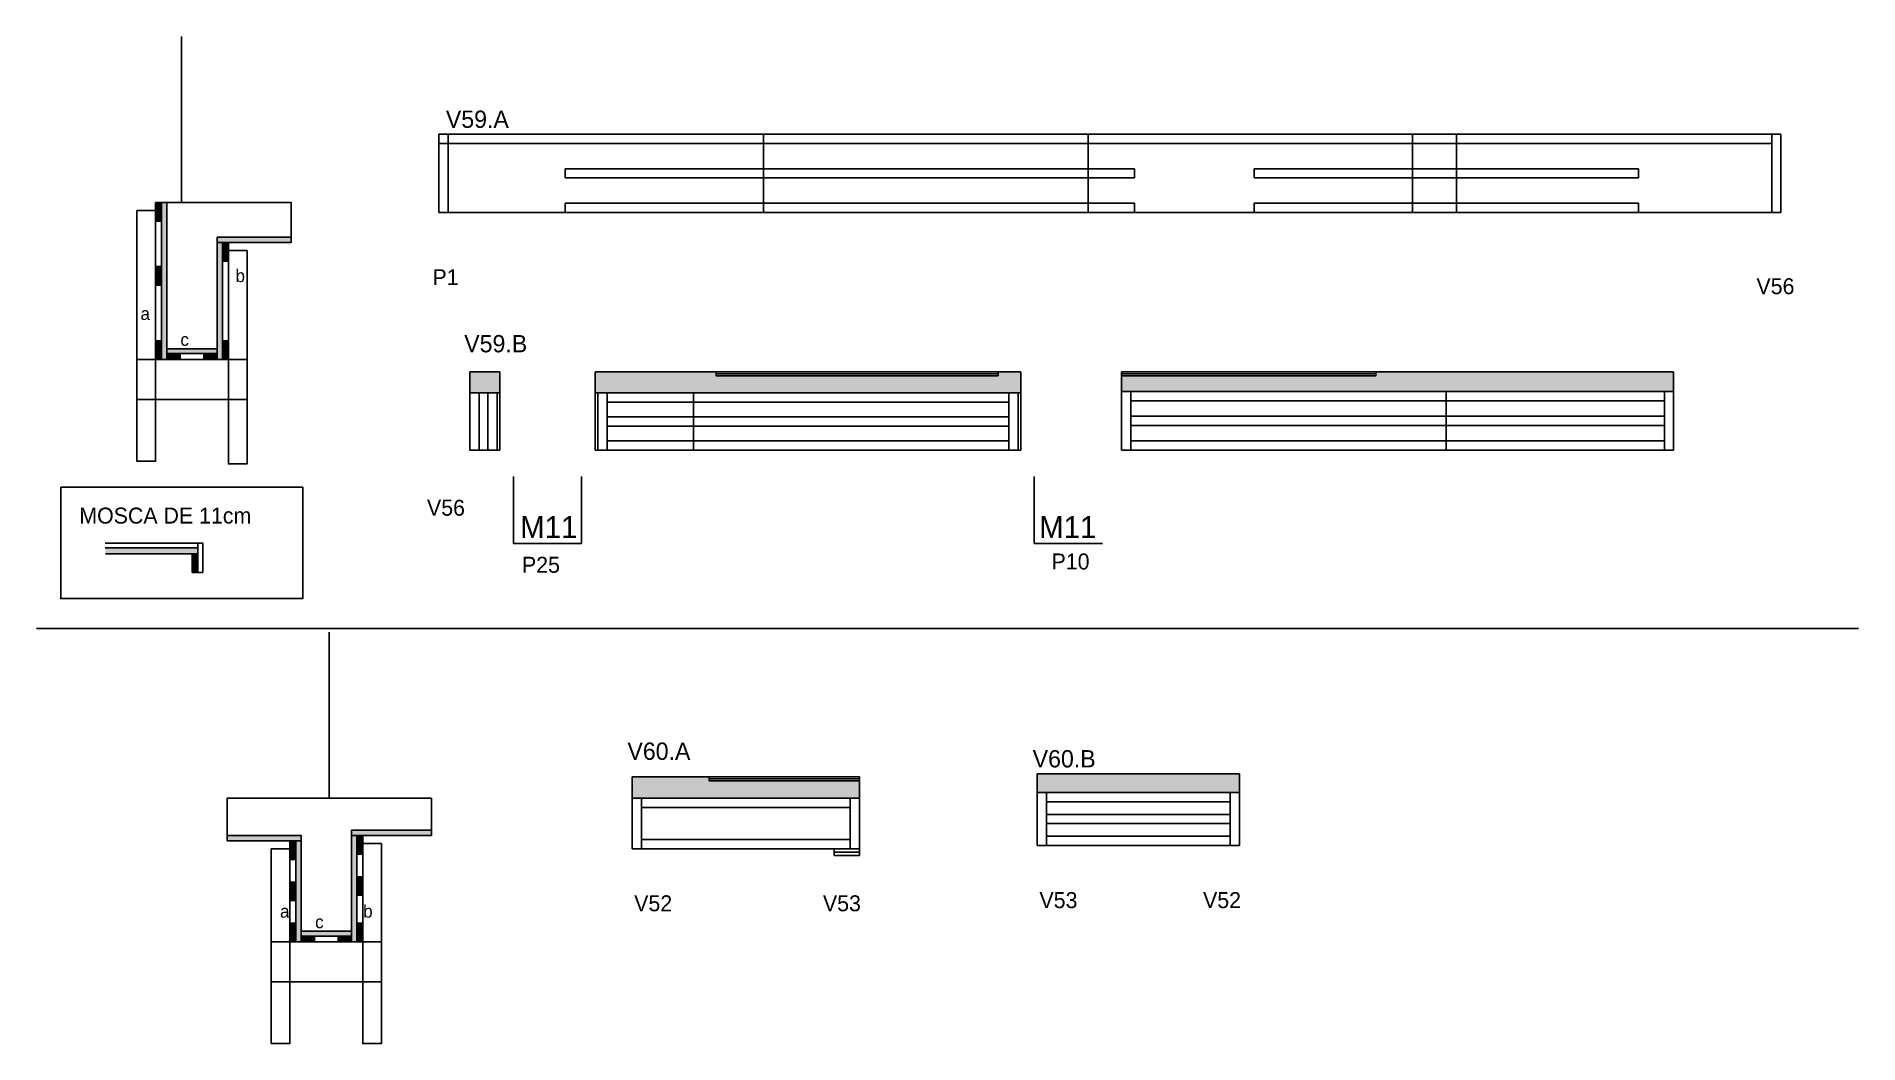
# Model space of a CAD drawing. Header units: metres. Extents: x 2638 to 4008, y 5339 to 6096.
import ezdxf

# ---------------------------------------------------------------- set-up
doc = ezdxf.new("R2010")
doc.units = ezdxf.units.M
for name, color, linetype in [('5', 7, 'Continuous'), ('CONCRETO', 7, 'Continuous'), ('COTA', 7, 'Continuous'), ('Cotas', 7, 'Continuous'), ('detalhes', 7, 'Continuous'), ('Hachura', 7, 'Continuous'), ('Madeira', 7, 'Continuous'), ('NOMENCLATURA', 7, 'Continuous'), ('Painéis', 7, 'Continuous'), ('SARR_2.2x7', 7, 'Continuous'), ('SARR_3.5x7', 7, 'Continuous'), ('SARR_EDITAR', 7, 'Continuous'), ('TEXTO PILAR', 7, 'Continuous'), ('Texto Seção', 7, 'Continuous')]:
    doc.layers.add(name, color=color, linetype=linetype)

msp = doc.modelspace()

# ---------------------------------------------------------------- hatches: boundary and pattern name
at = {"layer": 'COTA'}
h = msp.add_hatch(color=7, dxfattribs=at)
h.dxf.hatch_style = 1
h.paths.add_polyline_path([(2986.7, 5843.8), (2964.2, 5843.8), (2964.2, 5827.8), (2986.7, 5827.8), (2986.7, 5843.8)])
h = msp.add_hatch(color=7, dxfattribs=at)
h.dxf.hatch_style = 1
h.paths.add_polyline_path([(3361.3, 5840.8), (3149.3, 5840.8), (3149.3, 5840.8), (3149.3, 5843.8), (3149.3, 5843.8), (3058.3, 5843.8), (3058.3, 5843.8), (3058.3, 5827.8), (3058.3, 5827.8), (3378.3, 5827.8), (3378.3, 5827.8), (3378.3, 5843.8), (3378.3, 5843.8), (3361.3, 5843.4), (3361.3, 5843.4), (3361.3, 5840.8)])
h = msp.add_hatch(color=7, dxfattribs=at)
h.dxf.hatch_style = 1
h.paths.add_polyline_path([(3645.2, 5840.8), (3454.2, 5840.8), (3454.2, 5840.8), (3454.2, 5828.8), (3454.2, 5828.8), (3869.2, 5828.8), (3869.2, 5828.8), (3869.2, 5843.8), (3869.2, 5843.8), (3645.2, 5843.8), (3645.2, 5843.8), (3645.2, 5840.8)])
h = msp.add_hatch(color=7, dxfattribs=at)
h.dxf.hatch_style = 1
h.paths.add_polyline_path([(3257.1, 5536), (3144.1, 5536), (3144.1, 5536), (3144.1, 5539), (3144.1, 5539), (3086.1, 5539), (3086.1, 5539), (3086.1, 5523), (3086.1, 5523), (3257.1, 5523), (3257.1, 5523), (3257.1, 5536)])
h = msp.add_hatch(color=7, dxfattribs=at)
h.dxf.hatch_style = 1
h.paths.add_polyline_path([(3542.8, 5541.4), (3390.8, 5541.4), (3390.8, 5541.4), (3390.8, 5527.4), (3390.8, 5527.4), (3542.8, 5527.4), (3542.8, 5527.4), (3542.8, 5541.4)])
at = {"layer": 'Hachura'}
h = msp.add_hatch(color=7, dxfattribs=at)
h.dxf.hatch_style = 1
h.paths.add_polyline_path([(2732.2, 5957), (2727.8, 5957), (2727.8, 5957), (2727.8, 5971), (2727.8, 5971), (2732.2, 5971), (2732.2, 5971), (2732.2, 5957)])
h = msp.add_hatch(color=7, dxfattribs=at)
h.dxf.hatch_style = 1
h.paths.add_polyline_path([(2732.2, 5971), (2736.2, 5971), (2736.2, 5971), (2736.2, 5853), (2736.2, 5853), (2732.2, 5853), (2732.2, 5853), (2732.2, 5971)])
h = msp.add_hatch(color=7, dxfattribs=at)
h.dxf.hatch_style = 1
h.paths.add_polyline_path([(2774.2, 5941), (2774.2, 5945), (2774.2, 5945), (2829.8, 5945), (2829.8, 5945), (2829.8, 5941), (2829.8, 5941), (2774.2, 5941)])
h = msp.add_hatch(color=7, dxfattribs=at)
h.dxf.hatch_style = 1
h.paths.add_polyline_path([(2774.2, 5941), (2778.2, 5941), (2778.2, 5941), (2778.2, 5853), (2778.2, 5853), (2774.2, 5853), (2774.2, 5853), (2774.2, 5941)])
h = msp.add_hatch(color=7, dxfattribs=at)
h.dxf.hatch_style = 1
h.paths.add_polyline_path([(2782.6, 5927), (2778.2, 5927), (2778.2, 5927), (2778.2, 5941), (2778.2, 5941), (2782.6, 5941), (2782.6, 5941), (2782.6, 5927)])
h = msp.add_hatch(color=7, dxfattribs=at)
h.dxf.hatch_style = 1
h.paths.add_polyline_path([(2732.2, 5908.9), (2727.8, 5908.9), (2727.8, 5908.9), (2727.8, 5922.9), (2727.8, 5922.9), (2732.2, 5922.9), (2732.2, 5922.9), (2732.2, 5908.9)])
h = msp.add_hatch(color=7, dxfattribs=at)
h.dxf.hatch_style = 1
h.paths.add_polyline_path([(2732.2, 5853), (2727.8, 5853), (2727.8, 5853), (2727.8, 5867), (2727.8, 5867), (2732.2, 5867), (2732.2, 5867), (2732.2, 5853)])
h = msp.add_hatch(color=7, dxfattribs=at)
h.dxf.hatch_style = 1
h.paths.add_polyline_path([(2782.6, 5853), (2778.2, 5853), (2778.2, 5853), (2778.2, 5867), (2778.2, 5867), (2782.6, 5867), (2782.6, 5867), (2782.6, 5853)])
h = msp.add_hatch(color=7, dxfattribs=at)
h.dxf.hatch_style = 1
h.paths.add_polyline_path([(2736.2, 5857.4), (2736.2, 5861), (2736.2, 5861), (2774.2, 5861), (2774.2, 5861), (2774.2, 5857.4), (2774.2, 5857.4), (2736.2, 5857.4)])
h = msp.add_hatch(color=7, dxfattribs=at)
h.dxf.hatch_style = 1
h.paths.add_polyline_path([(2736.2, 5853), (2736.2, 5857.4), (2736.2, 5857.4), (2746.2, 5857.4), (2746.2, 5857.4), (2746.2, 5853), (2746.2, 5853), (2736.2, 5853)])
h = msp.add_hatch(color=7, dxfattribs=at)
h.dxf.hatch_style = 1
h.paths.add_polyline_path([(2774.2, 5853), (2774.2, 5857.4), (2774.2, 5857.4), (2764.2, 5857.4), (2764.2, 5857.4), (2764.2, 5853), (2764.2, 5853), (2774.2, 5853)])
h = msp.add_hatch(color=7, dxfattribs=at)
h.dxf.hatch_style = 1
h.paths.add_polyline_path([(2690.1, 5711.3), (2690.1, 5706.9), (2690.1, 5706.9), (2759.7, 5706.9), (2759.7, 5706.9), (2759.7, 5711.3), (2759.7, 5711.3), (2690.1, 5711.3)])
h = msp.add_hatch(color=7, dxfattribs=at)
h.dxf.hatch_style = 1
h.paths.add_polyline_path([(2755.3, 5692.9), (2759.7, 5692.9), (2759.7, 5692.9), (2759.7, 5706.9), (2759.7, 5706.9), (2755.3, 5706.9), (2755.3, 5706.9), (2755.3, 5692.9)])
h = msp.add_hatch(color=7, dxfattribs=at)
h.dxf.hatch_style = 1
h.paths.add_polyline_path([(2837.2, 5491), (2837.2, 5495), (2837.2, 5495), (2781.6, 5495), (2781.6, 5495), (2781.6, 5491), (2781.6, 5491), (2837.2, 5491)])
h = msp.add_hatch(color=7, dxfattribs=at)
h.dxf.hatch_style = 1
h.paths.add_polyline_path([(2935.2, 5495), (2935.2, 5499), (2935.2, 5499), (2875.2, 5499), (2875.2, 5499), (2875.2, 5495), (2875.2, 5495), (2935.2, 5495)])
h = msp.add_hatch(color=7, dxfattribs=at)
h.dxf.hatch_style = 1
h.paths.add_polyline_path([(2879.2, 5495), (2875.2, 5495), (2875.2, 5495), (2875.2, 5415), (2875.2, 5415), (2879.2, 5415), (2879.2, 5415), (2879.2, 5495)])
h = msp.add_hatch(color=7, dxfattribs=at)
h.dxf.hatch_style = 1
h.paths.add_polyline_path([(2883.6, 5481), (2879.2, 5481), (2879.2, 5481), (2879.2, 5495), (2879.2, 5495), (2883.6, 5495), (2883.6, 5495), (2883.6, 5481)])
h = msp.add_hatch(color=7, dxfattribs=at)
h.dxf.hatch_style = 1
h.paths.add_polyline_path([(2828.8, 5477), (2833.2, 5477), (2833.2, 5477), (2833.2, 5491), (2833.2, 5491), (2828.8, 5491), (2828.8, 5491), (2828.8, 5477)])
h = msp.add_hatch(color=7, dxfattribs=at)
h.dxf.hatch_style = 1
h.paths.add_polyline_path([(2833.2, 5493), (2837.2, 5493), (2837.2, 5493), (2837.2, 5415), (2837.2, 5415), (2833.2, 5415), (2833.2, 5415), (2833.2, 5493)])
h = msp.add_hatch(color=7, dxfattribs=at)
h.dxf.hatch_style = 1
h.paths.add_polyline_path([(2828.8, 5446), (2833.2, 5446), (2833.2, 5446), (2833.2, 5460), (2833.2, 5460), (2828.8, 5460), (2828.8, 5460), (2828.8, 5446)])
h = msp.add_hatch(color=7, dxfattribs=at)
h.dxf.hatch_style = 1
h.paths.add_polyline_path([(2883.6, 5450), (2879.2, 5450), (2879.2, 5450), (2879.2, 5464), (2879.2, 5464), (2883.6, 5464), (2883.6, 5464), (2883.6, 5450)])
h = msp.add_hatch(color=7, dxfattribs=at)
h.dxf.hatch_style = 1
h.paths.add_polyline_path([(2828.8, 5415), (2833.2, 5415), (2833.2, 5415), (2833.2, 5429), (2833.2, 5429), (2828.8, 5429), (2828.8, 5429), (2828.8, 5415)])
h = msp.add_hatch(color=7, dxfattribs=at)
h.dxf.hatch_style = 1
h.paths.add_polyline_path([(2883.6, 5415), (2879.2, 5415), (2879.2, 5415), (2879.2, 5429), (2879.2, 5429), (2883.6, 5429), (2883.6, 5429), (2883.6, 5415)])
h = msp.add_hatch(color=7, dxfattribs=at)
h.dxf.hatch_style = 1
h.paths.add_polyline_path([(2875.2, 5419.4), (2875.2, 5423), (2875.2, 5423), (2837.2, 5423), (2837.2, 5423), (2837.2, 5419.4), (2837.2, 5419.4), (2875.2, 5419.4)])
h = msp.add_hatch(color=7, dxfattribs=at)
h.dxf.hatch_style = 1
h.paths.add_polyline_path([(2837.2, 5415), (2837.2, 5419.4), (2837.2, 5419.4), (2847.2, 5419.4), (2847.2, 5419.4), (2847.2, 5415), (2847.2, 5415), (2837.2, 5415)])
h = msp.add_hatch(color=7, dxfattribs=at)
h.dxf.hatch_style = 1
h.paths.add_polyline_path([(2875.2, 5415), (2875.2, 5419.4), (2875.2, 5419.4), (2865.2, 5419.4), (2865.2, 5419.4), (2865.2, 5415), (2865.2, 5415), (2875.2, 5415)])

# ---------------------------------------------------------------- linework, layer by layer
at = {"layer": 'CONCRETO', "color": 7, "lineweight": 25}
for points in [[(2829.8, 5945), (2829.8, 5971), (2774.2, 5971), (2774.2, 5971), (2736.2, 5971), (2736.2, 5861), (2774.2, 5861), (2774.2, 5945)], [(2781.6, 5495), (2781.6, 5523), (2935.2, 5523), (2935.2, 5499), (2875.2, 5499), (2875.2, 5423), (2837.2, 5423), (2837.2, 5495)]]:
    msp.add_lwpolyline(points, close=True, dxfattribs=at)
at = {"layer": 'COTA', "color": 7, "lineweight": 25}
for p, q in [((2964.2, 5827.8), (2964.2, 5843.8)), ((2964.2, 5843.8), (2986.7, 5843.8)), ((2986.7, 5843.8), (2986.7, 5827.8)), ((3058.3, 5843.8), (3058.3, 5827.8)), ((3149.3, 5843.8), (3058.3, 5843.8)), ((3361.3, 5843.8), (3378.3, 5843.8)), ((3378.3, 5827.8), (3378.3, 5843.8)), ((3454.2, 5828.8), (3454.2, 5840.8)), ((3645.2, 5843.8), (3869.2, 5843.8)), ((3869.2, 5843.8), (3869.2, 5828.8)), ((2638.3, 5650.7), (4008.3, 5650.7)), ((3086.1, 5539), (3086.1, 5523)), ((3144.1, 5539), (3086.1, 5539)), ((3257.1, 5536), (3257.1, 5523)), ((3390.8, 5541.4), (3390.8, 5527.4)), ((3542.8, 5541.4), (3390.8, 5541.4)), ((3542.8, 5541.4), (3542.8, 5527.4))]:
    msp.add_line(p, q, dxfattribs=at)
at = {"layer": 'Cotas', "color": 7, "lineweight": 25}
msp.add_lwpolyline([(2656.5, 5756.9), (2838.5, 5756.9), (2838.5, 5673.2), (2656.5, 5673.2)], close=True, dxfattribs=at)
at = {"layer": 'Defpoints', "color": 7, "lineweight": 25}
for p, q in [((2747.4, 5971), (2747.4, 6096)), ((2858.4, 5523), (2858.4, 5648))]:
    msp.add_line(p, q, dxfattribs=at)
at = {"layer": 'Hachura', "color": 7, "lineweight": 25}
msp.add_line((2759.7, 5692.9), (2755.3, 5692.9), dxfattribs=at)
at = {"layer": 'Madeira', "color": 7, "lineweight": 25}
for p, q in [((2690.1, 5711.3), (2759.7, 5711.3)), ((2759.7, 5706.9), (2690.1, 5706.9)), ((2755.3, 5692.9), (2755.3, 5706.9)), ((2759.7, 5711.3), (2759.7, 5706.9)), ((2759.7, 5697.4), (2759.7, 5706.9))]:
    msp.add_line(p, q, dxfattribs=at)
for points in [[(2732.2, 5957), (2727.8, 5957), (2727.8, 5971), (2732.2, 5971)], [(2782.6, 5927), (2778.2, 5927), (2778.2, 5941), (2782.6, 5941)], [(2732.2, 5908.9), (2727.8, 5908.9), (2727.8, 5922.9), (2732.2, 5922.9)], [(2732.2, 5853), (2727.8, 5853), (2727.8, 5867), (2732.2, 5867)], [(2782.6, 5853), (2778.2, 5853), (2778.2, 5867), (2782.6, 5867)], [(2736.2, 5853), (2736.2, 5857.4), (2746.2, 5857.4), (2746.2, 5853)], [(2774.2, 5853), (2774.2, 5857.4), (2764.2, 5857.4), (2764.2, 5853)], [(2883.6, 5481), (2879.2, 5481), (2879.2, 5495), (2883.6, 5495)], [(2828.8, 5477), (2833.2, 5477), (2833.2, 5491), (2828.8, 5491)], [(2828.8, 5446), (2833.2, 5446), (2833.2, 5460), (2828.8, 5460)], [(2883.6, 5450), (2879.2, 5450), (2879.2, 5464), (2883.6, 5464)], [(2828.8, 5415), (2833.2, 5415), (2833.2, 5429), (2828.8, 5429)], [(2883.6, 5415), (2879.2, 5415), (2879.2, 5429), (2883.6, 5429)], [(2837.2, 5415), (2837.2, 5419.4), (2847.2, 5419.4), (2847.2, 5415)], [(2875.2, 5415), (2875.2, 5419.4), (2865.2, 5419.4), (2865.2, 5415)]]:
    msp.add_lwpolyline(points, close=True, dxfattribs=at)
at = {"layer": 'NOMENCLATURA', "color": 7, "lineweight": 25}
for p, q in [((2996.9, 5714.5), (2996.9, 5764.9)), ((3048.1, 5714.5), (3048.1, 5764.9)), ((3388.5, 5714.5), (3388.5, 5764.9)), ((2996.9, 5714.5), (3041.2, 5714.5)), ((3041.2, 5714.5), (2996.9, 5714.5)), ((3048.1, 5714.5), (2996.9, 5714.5)), ((3388.5, 5714.5), (3439.7, 5714.5))]:
    msp.add_line(p, q, dxfattribs=at)
at = {"layer": 'Painéis', "color": 7, "lineweight": 25}
for p, q in [((2940.9, 6022.5), (3949.9, 6022.5)), ((2940.9, 5963.5), (2940.9, 6022.5)), ((3184.9, 5963.5), (3184.9, 6022.5)), ((3428.9, 5963.5), (3428.9, 6022.5)), ((3672.9, 5963.5), (3672.9, 6022.5)), ((3672.9, 5963.5), (3672.9, 6022.5)), ((3705.9, 5963.5), (3705.9, 6022.5)), ((3949.9, 5963.5), (3949.9, 6022.5)), ((2940.9, 5963.5), (3949.9, 5963.5)), ((2986.7, 5827.8), (2964.2, 5827.8)), ((2964.2, 5827.8), (2964.2, 5784.8)), ((2984.7, 5784.8), (2984.7, 5827.8)), ((2986.7, 5784.8), (2986.7, 5827.8)), ((3378.3, 5827.8), (3058.3, 5827.8)), ((3058.3, 5784.8), (3058.3, 5827.8)), ((3060.3, 5784.8), (3060.3, 5827.8)), ((3132.3, 5784.8), (3132.3, 5827.8)), ((3376.3, 5784.8), (3376.3, 5827.8)), ((3378.3, 5784.8), (3378.3, 5827.8)), ((3454.2, 5828.8), (3869.2, 5828.8)), ((3454.2, 5784.8), (3454.2, 5828.8)), ((3698.2, 5784.8), (3698.2, 5828.8)), ((3869.2, 5784.8), (3869.2, 5828.8)), ((2964.2, 5784.8), (2986.7, 5784.8)), ((3378.3, 5784.8), (3058.3, 5784.8)), ((3454.2, 5784.8), (3869.2, 5784.8)), ((2759.7, 5714.9), (2689.9, 5714.9)), ((2759.7, 5711.3), (2689.9, 5711.3)), ((3086.1, 5523), (3257.1, 5523)), ((3086.1, 5485), (3086.1, 5523)), ((3257.1, 5480), (3257.1, 5523)), ((3390.8, 5527.4), (3542.8, 5527.4)), ((3390.8, 5487.4), (3390.8, 5527.4)), ((3542.8, 5487.4), (3542.8, 5527.4)), ((3086.1, 5485), (3238.1, 5485)), ((3238.1, 5480), (3238.1, 5485)), ((3257.1, 5480), (3238.1, 5480)), ((3390.8, 5487.4), (3542.8, 5487.4))]:
    msp.add_line(p, q, dxfattribs=at)
for points in [[(2732.2, 5971), (2736.2, 5971), (2736.2, 5853), (2732.2, 5853)], [(2774.2, 5941), (2774.2, 5945), (2829.8, 5945), (2829.8, 5941)], [(2778.2, 5941), (2774.2, 5941), (2774.2, 5853), (2778.2, 5853)], [(2736.2, 5857.4), (2736.2, 5861), (2774.2, 5861), (2774.2, 5857.4)], [(3361.3, 5843.8), (3149.3, 5843.8), (3149.3, 5840.8), (3361.3, 5840.8)], [(3454.2, 5843.8), (3645.2, 5843.8), (3645.2, 5840.8), (3454.2, 5840.8)], [(2759.7, 5714.9), (2763.3, 5714.9), (2763.3, 5692.9), (2759.7, 5692.9)], [(3144.1, 5539), (3257.1, 5539), (3257.1, 5536), (3144.1, 5536)], [(2837.2, 5491), (2837.2, 5495), (2781.6, 5495), (2781.6, 5491)], [(2935.2, 5495), (2935.2, 5499), (2875.2, 5499), (2875.2, 5495)], [(2879.2, 5495), (2875.2, 5495), (2875.2, 5415), (2879.2, 5415)], [(2833.2, 5491), (2837.2, 5491), (2837.2, 5415), (2833.2, 5415)], [(2875.2, 5419.4), (2875.2, 5423), (2837.2, 5423), (2837.2, 5419.4)]]:
    msp.add_lwpolyline(points, close=True, dxfattribs=at)
at = {"layer": 'SARR_2.2x7', "color": 7, "lineweight": 25}
for p, q in [((2940.9, 6015.5), (3184.9, 6015.5)), ((2947.9, 5963.5), (2947.9, 6022.5)), ((3184.9, 6015.5), (3428.9, 6015.5)), ((3428.9, 6015.5), (3672.9, 6015.5)), ((3672.9, 6015.5), (3943, 6015.5)), ((3943, 5963.5), (3943, 6022.5)), ((3035.9, 5996.5), (3184.9, 5996.5)), ((3035.9, 5989.5), (3035.9, 5996.5)), ((3035.9, 5989.5), (3184.9, 5989.5)), ((3184.9, 5996.5), (3428.9, 5996.5)), ((3184.9, 5989.5), (3428.9, 5989.5)), ((3428.9, 5996.5), (3463.9, 5996.5)), ((3428.9, 5989.5), (3463.9, 5989.5)), ((3463.9, 5989.5), (3463.9, 5996.5)), ((3553.9, 5996.5), (3672.9, 5996.5)), ((3553.9, 5989.5), (3553.9, 5996.5)), ((3553.9, 5989.5), (3672.9, 5989.5)), ((3672.9, 5996.5), (3842.9, 5996.5)), ((3672.9, 5989.5), (3842.9, 5989.5)), ((3842.9, 5989.5), (3842.9, 5996.5)), ((3035.9, 5970.5), (3184.9, 5970.5)), ((3035.9, 5963.5), (3035.9, 5970.5)), ((3184.9, 5970.5), (3428.9, 5970.5)), ((3428.9, 5970.5), (3463.9, 5970.5)), ((3463.9, 5963.5), (3463.9, 5970.5)), ((3553.9, 5963.5), (3553.9, 5970.5)), ((3553.9, 5970.5), (3672.9, 5970.5)), ((3672.9, 5970.5), (3842.9, 5970.5)), ((3842.9, 5963.5), (3842.9, 5970.5)), ((2971.2, 5784.8), (2971.2, 5827.8)), ((2977.7, 5784.8), (2977.7, 5827.8)), ((3067.3, 5784.8), (3067.3, 5827.8)), ((3369.3, 5784.8), (3369.3, 5827.8)), ((3461.2, 5784.8), (3461.2, 5828.8)), ((3862.3, 5784.8), (3862.3, 5828.8)), ((3132.3, 5820.8), (3067.3, 5820.8)), ((3067.3, 5809.8), (3132.3, 5809.8)), ((3369.3, 5820.8), (3132.3, 5820.8)), ((3132.3, 5809.8), (3369.3, 5809.8)), ((3461.2, 5821.8), (3698.2, 5821.8)), ((3461.2, 5810.3), (3698.2, 5810.3)), ((3698.2, 5821.8), (3862.3, 5821.8)), ((3698.2, 5810.3), (3862.3, 5810.3)), ((3067.3, 5802.8), (3132.3, 5802.8)), ((3132.3, 5802.8), (3369.3, 5802.8)), ((3461.2, 5803.3), (3698.2, 5803.3)), ((3698.2, 5803.3), (3862.3, 5803.3)), ((3132.3, 5791.8), (3067.3, 5791.8)), ((3369.3, 5791.8), (3132.3, 5791.8)), ((3461.2, 5791.8), (3698.2, 5791.8)), ((3698.2, 5791.8), (3862.3, 5791.8)), ((3093.1, 5485), (3093.1, 5523)), ((3250.1, 5485), (3250.1, 5523)), ((3397.8, 5487.4), (3397.8, 5527.4)), ((3535.8, 5487.4), (3535.8, 5527.4)), ((3093.1, 5516), (3250.1, 5516)), ((3397.8, 5520.4), (3535.8, 5520.4)), ((3397.8, 5510.9), (3535.8, 5510.9)), ((3397.8, 5503.9), (3535.8, 5503.9)), ((3397.8, 5494.4), (3535.8, 5494.4)), ((3093.1, 5492), (3250.1, 5492)), ((3093.1, 5485), (3250.1, 5485)), ((3250.1, 5485), (3257.1, 5485))]:
    msp.add_line(p, q, dxfattribs=at)
at = {"layer": 'SARR_3.5x7', "color": 7, "lineweight": 25}
for points in [[(2713.8, 5965), (2727.8, 5965), (2727.8, 5776.5), (2713.8, 5776.5)], [(2796.6, 5935), (2782.6, 5935), (2782.6, 5774.5), (2796.6, 5774.5)], [(2713.8, 5853), (2796.6, 5853), (2796.6, 5822.9), (2713.8, 5822.9)], [(2814.8, 5485), (2828.8, 5485), (2828.8, 5338.5), (2814.8, 5338.5)], [(2897.6, 5489), (2883.6, 5489), (2883.6, 5338.5), (2897.6, 5338.5)], [(2814.8, 5415), (2897.6, 5415), (2897.6, 5384.9), (2814.8, 5384.9)]]:
    msp.add_lwpolyline(points, close=True, dxfattribs=at)
at = {"layer": 'SARR_EDITAR', "color": 7, "lineweight": 25}
for p, q in [((3149.3, 5842.3), (3361.3, 5842.3)), ((3645.2, 5842.3), (3454.2, 5842.3)), ((3257.1, 5537.5), (3144.1, 5537.5)), ((3238.1, 5482.5), (3257.1, 5482.5))]:
    msp.add_line(p, q, dxfattribs=at)

# ---------------------------------------------------------------- texts
at = {"layer": '5', "color": 7, "lineweight": 25}
for s, p in [('P1', (2936, 5908.9)), ('V56', (3931.5, 5902.1)), ('V56', (2931.9, 5735.5)), ('P25', (3003.3, 5692.6)), ('P10', (3401.5, 5695.1)), ('V52', (3087.7, 5438)), ('V53', (3229.6, 5438)), ('V53', (3392.4, 5440.4)), ('V52', (3515.4, 5440.4))]:
    msp.add_text(s, height=12, dxfattribs=at).set_placement(p)
at = {"layer": 'detalhes', "color": 7, "lineweight": 25}
for s, p in [('b', (2787.9, 5911.2)), ('a', (2716.5, 5882.7)), ('c', (2746.5, 5863.2)), ('a', (2821.4, 5433.2)), ('b', (2883.9, 5433.2)), ('c', (2847.8, 5425.2))]:
    msp.add_text(s, height=9.6, dxfattribs=at).set_placement(p)
at = {"layer": 'NOMENCLATURA', "color": 7, "lineweight": 25}
for p in [(3002, 5718.7), (3392.2, 5718.7)]:
    msp.add_text('M11', height=16.5, dxfattribs=at).set_placement(p)
at = {"layer": 'TEXTO PILAR', "color": 7, "lineweight": 25}
msp.add_text('MOSCA DE 11cm', height=12, dxfattribs=at).set_placement((2670.5, 5729.6))
at = {"layer": 'Texto Seção', "color": 7, "lineweight": 25}
for s, p in [('V59.A', (2946.1, 6027.2)), ('V59.B', (2959.9, 5858.4)), ('V60.A', (3082.6, 5551.9)), ('V60.B', (3387.3, 5546.2))]:
    msp.add_text(s, height=13, dxfattribs=at).set_placement(p)

doc.saveas('drawing.dxf')
